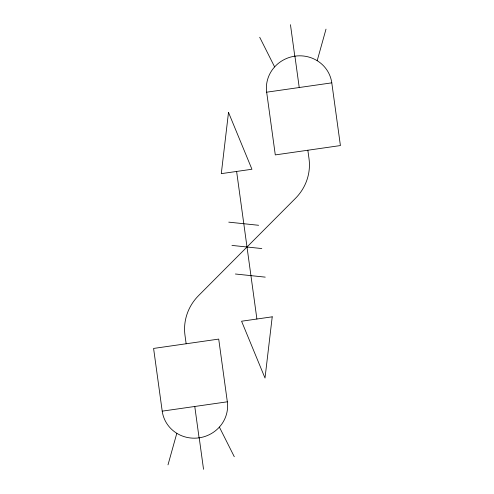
<?xml version="1.0" encoding="UTF-8"?>
<svg xmlns="http://www.w3.org/2000/svg" width="494" height="494" viewBox="0 0 494 494"><rect width="100%" height="100%" fill="white"/><g stroke="black" fill="none" stroke-linecap="round" stroke-linejoin="round"><path stroke-width="0.74" d="M167.997 464.86L176.809 433.306M317.191 60.694L326.003 29.14M266.667 92.193L331.789 82.85L340.409 145.563L275.288 154.906L266.667 92.193A32.9 31.647 -12.4 0 1 294.918 56.162A32.9 31.647 -12.4 0 1 331.789 82.85M162.211 411.15L227.333 401.807L218.712 339.094L153.591 348.437L162.211 411.15A32.9 31.647 -12.4 0 0 199.082 437.838A32.9 31.647 -12.4 0 0 227.333 401.807M228.759 222.146L258.603 225.283M231.958 245.419L261.801 248.556M235.397 274.003L265.241 277.134M259.708 37.266L274.621 66.918M219.379 427.082L234.292 456.734M294.918 56.162L299.228 87.518M307.848 150.238L309.016 158.722A49.357 47.467 -12.4 0 1 295.418 198.397L198.582 295.603A49.357 47.467 -12.4 0 0 184.984 335.278L186.152 343.762M290.46 24.7L294.788 56.18M236.614 171.449L256.899 319.019M199.212 437.82L203.54 469.3M194.772 406.482L199.082 437.838M228.506 112.416L221.293 173.647L251.94 169.251L228.506 112.416M272.225 316.821L265.012 378.052L241.572 321.224L272.225 316.821"/></g></svg>
